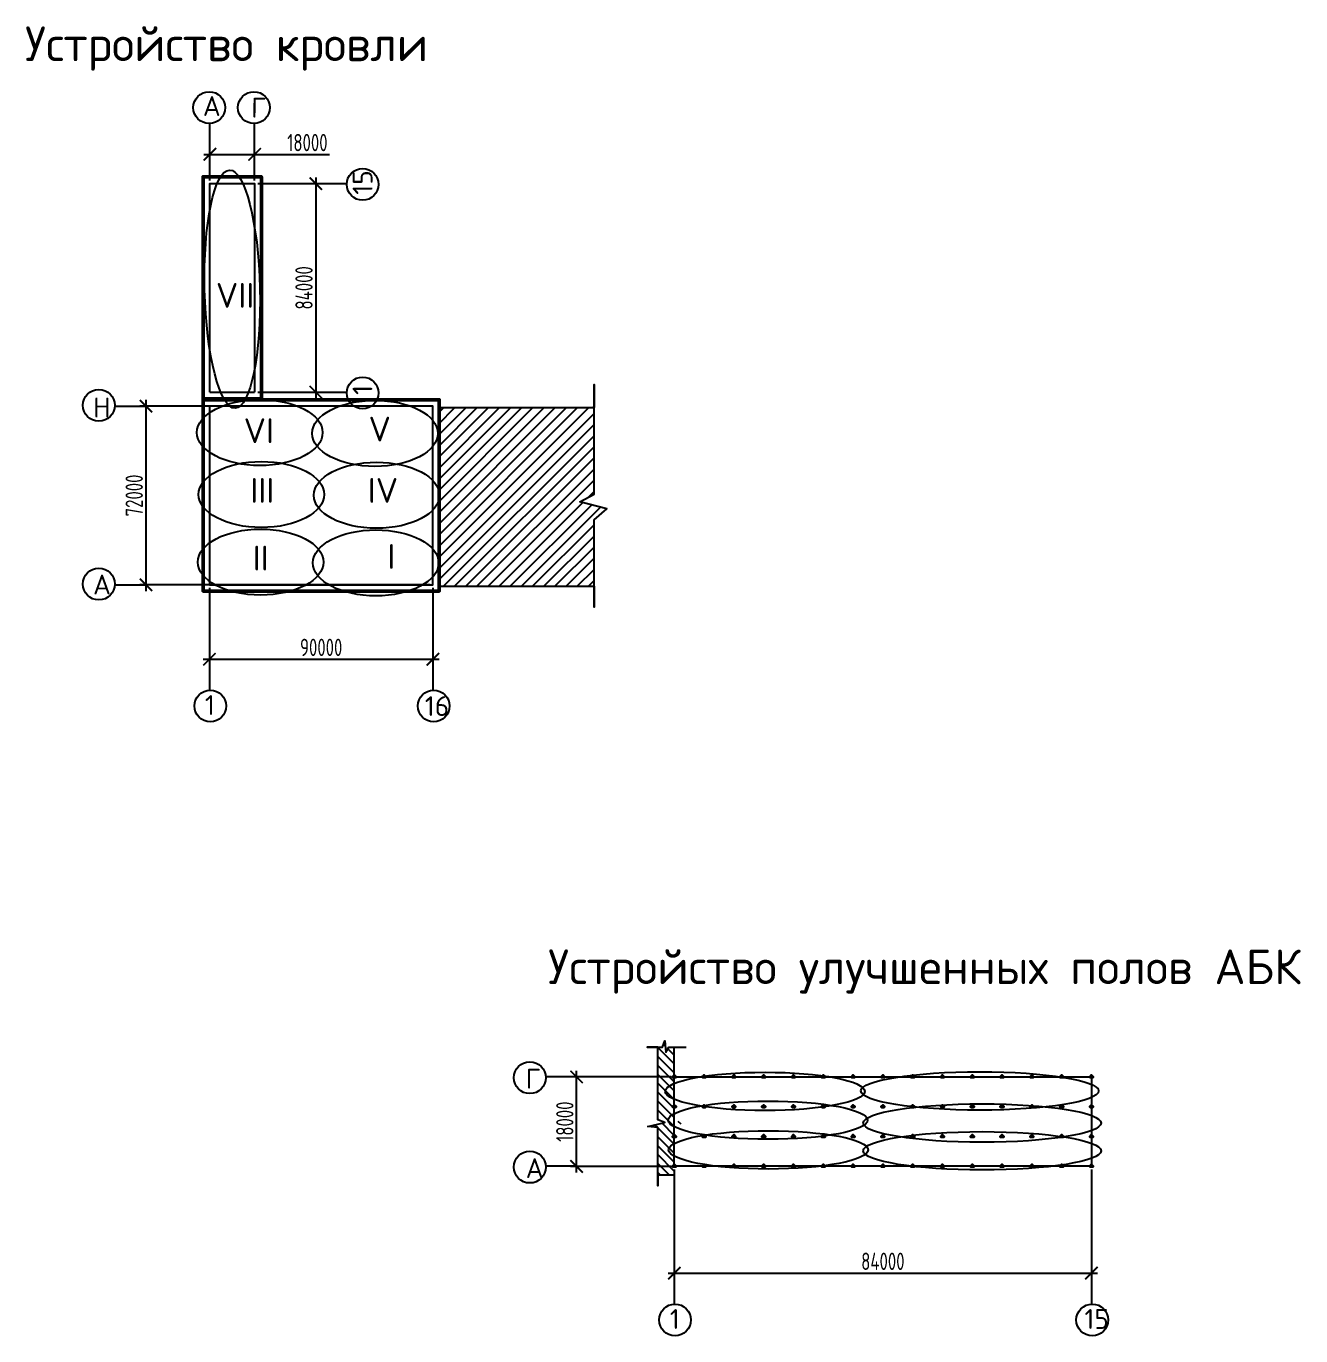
# Paper-space layout 'кал.план' of a CAD drawing. Header units: millimetres. Extents: x 0 to 2359, y 0 to 678.
# Drawn here: x 2102.3 to 2359, y 13.1 to 276.8 of the extents above; entities that cross this region are included whole.
import ezdxf

# ---------------------------------------------------------------- set-up
doc = ezdxf.new("R2010")
doc.units = ezdxf.units.MM
doc.header["$LTSCALE"] = 0.5
doc.layers.add('размеры', color=7, linetype='Continuous')
doc.layers.add('тонкие', color=7, linetype='Continuous')
doc.layers.add('ТОЛСТЫЕ', color=1, linetype='Continuous', lineweight=50)
doc.layers.add('ТОНКИЕе', color=7, linetype='Continuous', lineweight=25)
doc.styles.add('Наклонный', font='isocpeur.ttf', dxfattribs={"width": 0.7, "height": 3.5})
doc.styles.add('Наклонный 5', font='isocpeur.ttf', dxfattribs={"height": 7})
doc.dimstyles.new('СТРОИТЕЛЬНЫЙ', dxfattribs={"dimtxt": 3.5, "dimasz": 2.5, "dimexe": 1.25, "dimexo": 0.625, "dimtad": 1, "dimdec": 0, "dimlfac": 500, "dimdsep": 46, "dimtxsty": 'Наклонный', "dimblk1": 'ARCHTICK', "dimblk2": 'ARCHTICK', "dimsah": 1, "dimcen": 0, "dimdle": 1.25, "dimadec": 0, "dimazin": 0, "dimtfac": 0.75, "dimtdec": 0, "dimtmove": 0, "dimatfit": 3, "dimldrblk": 'ARCHTICK', "dimfxl": 1, "dimtolj": 1, "dimtzin": 0, "dimarcsym": 0})

# ---------------------------------------------------------------- blocks, each defined once
blk = doc.blocks.new('_ArchTick')
at = {"color": 0, "linetype": 'ByBlock', "const_width": 0.15}
blk.add_lwpolyline([(-0.5, -0.5), (0.5, 0.5)], dxfattribs=at)
blk = doc.blocks.new('*D828')
at = {"layer": 'Defpoints', "color": 0, "transparency": 16777216}
for p in [(2232.81, 47.22), (2316.81, 47.22), (2316.81, 25.71)]:
    blk.add_point(p, dxfattribs=at)
at = {"layer": 'размеры', "color": 0, "lineweight": -2, "transparency": 16777216}
for p, q in [((2232.81, 46.6), (2232.81, 24.46)), ((2316.81, 46.6), (2316.81, 24.46)), ((2231.56, 25.71), (2318.06, 25.71))]:
    blk.add_line(p, q, dxfattribs=at)
at = {"layer": 'размеры', "color": 0, "lineweight": -2, "transparency": 16777216, "xscale": 2.5, "yscale": 2.5, "zscale": 2.5, "rotation": 180}
blk.add_blockref('_ArchTick', (2232.81, 25.71), dxfattribs=at)
at = {"layer": 'размеры', "color": 0, "lineweight": -2, "transparency": 16777216, "xscale": 2.5, "yscale": 2.5, "zscale": 2.5}
blk.add_blockref('_ArchTick', (2316.81, 25.71), dxfattribs=at)
at = {"layer": 'размеры', "color": 0, "transparency": 16777216, "insert": (2274.81, 28.09), "char_height": 3.5, "attachment_point": 5, "style": 'Наклонный'}
blk.add_mtext('\\A1;84000', dxfattribs=at)
blk = doc.blocks.new('*D829')
at = {"layer": 'Defpoints', "color": 0, "transparency": 16777216}
for p in [(2213.14, 65.22), (2232.81, 65.22), (2232.81, 47.22)]:
    blk.add_point(p, dxfattribs=at)
at = {"layer": 'размеры', "color": 0, "lineweight": -2, "transparency": 16777216}
for p, q in [((2213.14, 45.97), (2213.14, 66.47)), ((2232.19, 65.22), (2211.89, 65.22)), ((2232.19, 47.22), (2211.89, 47.22))]:
    blk.add_line(p, q, dxfattribs=at)
at = {"layer": 'размеры', "color": 0, "lineweight": -2, "transparency": 16777216, "xscale": 2.5, "yscale": 2.5, "zscale": 2.5}
for p, rotation in [((2213.14, 65.22), 90), ((2213.14, 47.22), 270)]:
    blk.add_blockref('_ArchTick', p, dxfattribs=dict(at, rotation=rotation))
at = {"layer": 'размеры', "color": 0, "transparency": 16777216, "insert": (2210.76, 56.22), "char_height": 3.5, "attachment_point": 5, "rotation": 90, "style": 'Наклонный'}
blk.add_mtext('\\A1;18000', dxfattribs=at)
blk = doc.blocks.new('*D830')
at = {"layer": 'Defpoints', "color": 0, "transparency": 16777216}
for p in [(2139.2, 164.32), (2184.2, 164.32), (2184.2, 149.35)]:
    blk.add_point(p, dxfattribs=at)
at = {"layer": 'размеры', "color": 0, "lineweight": -2, "transparency": 16777216}
for p, q in [((2139.2, 163.7), (2139.2, 148.1)), ((2184.2, 163.7), (2184.2, 148.1)), ((2137.95, 149.35), (2185.45, 149.35))]:
    blk.add_line(p, q, dxfattribs=at)
at = {"layer": 'размеры', "color": 0, "lineweight": -2, "transparency": 16777216, "xscale": 2.5, "yscale": 2.5, "zscale": 2.5, "rotation": 180}
blk.add_blockref('_ArchTick', (2139.2, 149.35), dxfattribs=at)
at = {"layer": 'размеры', "color": 0, "lineweight": -2, "transparency": 16777216, "xscale": 2.5, "yscale": 2.5, "zscale": 2.5}
blk.add_blockref('_ArchTick', (2184.2, 149.35), dxfattribs=at)
at = {"layer": 'размеры', "color": 0, "transparency": 16777216, "insert": (2161.7, 151.73), "char_height": 3.5, "attachment_point": 5, "style": 'Наклонный'}
blk.add_mtext('\\A1;90000', dxfattribs=at)
blk = doc.blocks.new('*D800')
at = {"layer": 'Defpoints', "color": 0, "transparency": 16777216}
for p in [(2148.3, 245.13), (2148.3, 203.13), (2160.62, 203.13)]:
    blk.add_point(p, dxfattribs=at)
at = {"layer": 'размеры', "color": 0, "lineweight": -2, "transparency": 16777216}
for p, q in [((2160.62, 246.38), (2160.62, 201.88)), ((2148.93, 245.13), (2161.87, 245.13)), ((2148.93, 203.13), (2161.87, 203.13))]:
    blk.add_line(p, q, dxfattribs=at)
at = {"layer": 'размеры', "color": 0, "lineweight": -2, "transparency": 16777216, "xscale": 2.5, "yscale": 2.5, "zscale": 2.5}
for p, rotation in [((2160.62, 245.13), 90), ((2160.62, 203.13), 270)]:
    blk.add_blockref('_ArchTick', p, dxfattribs=dict(at, rotation=rotation))
at = {"layer": 'размеры', "color": 0, "transparency": 16777216, "insert": (2158.24, 224.13), "char_height": 3.5, "attachment_point": 5, "rotation": 90, "style": 'Наклонный'}
blk.add_mtext('\\A1;84000', dxfattribs=at)
blk = doc.blocks.new('*D801')
at = {"layer": 'Defpoints', "color": 0, "transparency": 16777216}
for p in [(2148.3, 251.02), (2139.3, 245.13), (2148.3, 245.13)]:
    blk.add_point(p, dxfattribs=at)
at = {"layer": 'размеры', "color": 0, "lineweight": -2, "transparency": 16777216}
for p, q in [((2138.05, 251.02), (2148.3, 251.02)), ((2139.3, 245.75), (2139.3, 252.27)), ((2148.3, 245.75), (2148.3, 252.27)), ((2148.3, 251.02), (2163.35, 251.02))]:
    blk.add_line(p, q, dxfattribs=at)
at = {"layer": 'размеры', "color": 0, "lineweight": -2, "transparency": 16777216, "xscale": 2.5, "yscale": 2.5, "zscale": 2.5, "rotation": 180}
blk.add_blockref('_ArchTick', (2139.3, 251.02), dxfattribs=at)
at = {"layer": 'размеры', "color": 0, "lineweight": -2, "transparency": 16777216, "xscale": 2.5, "yscale": 2.5, "zscale": 2.5}
blk.add_blockref('_ArchTick', (2148.3, 251.02), dxfattribs=at)
at = {"layer": 'размеры', "color": 0, "transparency": 16777216, "insert": (2158.93, 253.39), "char_height": 3.5, "attachment_point": 5, "style": 'Наклонный'}
blk.add_mtext('\\A1;18000', dxfattribs=at)
blk = doc.blocks.new('*D802')
at = {"layer": 'Defpoints', "color": 0, "transparency": 16777216}
for p in [(2126.43, 200.32), (2184.24, 200.32), (2184.24, 164.32)]:
    blk.add_point(p, dxfattribs=at)
at = {"layer": 'размеры', "color": 0, "lineweight": -2, "transparency": 16777216}
for p, q in [((2126.43, 163.07), (2126.43, 201.57)), ((2183.62, 200.32), (2125.18, 200.32)), ((2183.62, 164.32), (2125.18, 164.32))]:
    blk.add_line(p, q, dxfattribs=at)
at = {"layer": 'размеры', "color": 0, "lineweight": -2, "transparency": 16777216, "xscale": 2.5, "yscale": 2.5, "zscale": 2.5}
for p, rotation in [((2126.43, 200.32), 90), ((2126.43, 164.32), 270)]:
    blk.add_blockref('_ArchTick', p, dxfattribs=dict(at, rotation=rotation))
at = {"layer": 'размеры', "color": 0, "transparency": 16777216, "insert": (2124.05, 182.32), "char_height": 3.5, "attachment_point": 5, "rotation": 90, "style": 'Наклонный'}
blk.add_mtext('\\A1;72000', dxfattribs=at)

psp = doc.layouts.new('кал.план')

# ---------------------------------------------------------------- hatches: boundary and pattern name
at = {"layer": 'тонкие', "transparency": 33554687}
h = psp.add_hatch(dxfattribs=at)
h.set_pattern_fill('ANSI31', scale=0.5)
h.set_pattern_definition([(45, (1796.0092, -390.1573), (-1.122532, 1.122532), [])])
h.paths.add_polyline_path([(2216.6422, 200.0376), (2216.4044, 200.0376), (2185.2993, 200.0376), (2185.2993, 164.0376), (2216.6422, 164.0376), (2216.6422, 177.396), (2219.199, 179.6497), (2213.7929, 181.046), (2216.6422, 182.5953)])
h = psp.add_hatch(dxfattribs=at)
h.set_pattern_fill('ANSI31', scale=0.4, angle=90)
h.set_pattern_definition([(135, (1583.2756, -15.422), (-0.8980256, -0.8980256), [])])
h.paths.add_polyline_path([(2232.8131, 71.229), (2231.6998, 71.229), (2231.1074, 70.1798), (2230.91, 72.481), (2230.4493, 71.229), (2229.5078, 71.229), (2229.5078, 56.5931), (2230.9022, 56.038), (2227.4699, 55.2217), (2229.5078, 55.011), (2229.5078, 45.4648), (2232.8131, 45.4648), (2232.8131, 47.9293), (2232.8131, 55.7047), (2234.2039, 55.7047), (2234.2039, 56.281), (2232.8131, 56.281), (2232.8131, 66.214)])

# ---------------------------------------------------------------- linework, layer by layer
at = {"layer": 'ТОЛСТЫЕ', "color": 0}
for points in [[(2137.9324, 203.1263), (2137.9324, 203.1263), (2137.9324, 245.1263), (2137.9324, 246.4963), (2148.3024, 246.4963), (2149.6724, 246.4963), (2149.6724, 203.1263), (2149.6724, 201.7563), (2137.9324, 201.7563), (2137.9324, 203.1263)], [(2137.9324, 164.3234), (2137.9324, 164.3234), (2137.9324, 200.3234), (2137.9324, 201.5934), (2184.2024, 201.5934), (2185.4724, 201.5934), (2185.4724, 164.3234), (2185.4724, 163.0534), (2137.9324, 163.0534), (2137.9324, 164.3234)], [(2232.8131, 65.2215), (2233.0631, 65.2215), (2232.5631, 65.2215), (2232.8131, 65.2215), (2232.8131, 65.4715), (2232.8131, 64.9715)], [(2232.8131, 65.2215), (2233.0631, 65.2215), (2232.5631, 65.2215), (2232.8131, 65.2215), (2232.8131, 65.4715), (2232.8131, 64.9715)], [(2238.8131, 65.2215), (2239.0631, 65.2215), (2238.5631, 65.2215), (2238.8131, 65.2215), (2238.8131, 65.4715), (2238.8131, 64.9715)], [(2244.8131, 65.2215), (2245.0631, 65.2215), (2244.5631, 65.2215), (2244.8131, 65.2215), (2244.8131, 65.4715), (2244.8131, 64.9715)], [(2250.8131, 65.2215), (2251.0631, 65.2215), (2250.5631, 65.2215), (2250.8131, 65.2215), (2250.8131, 65.4715), (2250.8131, 64.9715)], [(2256.8131, 65.2215), (2257.0631, 65.2215), (2256.5631, 65.2215), (2256.8131, 65.2215), (2256.8131, 65.4715), (2256.8131, 64.9715)], [(2262.8131, 65.2215), (2263.0631, 65.2215), (2262.5631, 65.2215), (2262.8131, 65.2215), (2262.8131, 65.4715), (2262.8131, 64.9715)], [(2268.8131, 65.2215), (2269.0631, 65.2215), (2268.5631, 65.2215), (2268.8131, 65.2215), (2268.8131, 65.4715), (2268.8131, 64.9715)], [(2274.8131, 65.2215), (2275.0631, 65.2215), (2274.5631, 65.2215), (2274.8131, 65.2215), (2274.8131, 65.4715), (2274.8131, 64.9715)], [(2280.8131, 65.2215), (2281.0631, 65.2215), (2280.5631, 65.2215), (2280.8131, 65.2215), (2280.8131, 65.4715), (2280.8131, 64.9715)], [(2286.8131, 65.2215), (2287.0631, 65.2215), (2286.5631, 65.2215), (2286.8131, 65.2215), (2286.8131, 65.4715), (2286.8131, 64.9715)], [(2292.8131, 65.2215), (2293.0631, 65.2215), (2292.5631, 65.2215), (2292.8131, 65.2215), (2292.8131, 65.4715), (2292.8131, 64.9715)], [(2298.8131, 65.2215), (2299.0631, 65.2215), (2298.5631, 65.2215), (2298.8131, 65.2215), (2298.8131, 65.4715), (2298.8131, 64.9715)], [(2304.8131, 65.2215), (2305.0631, 65.2215), (2304.5631, 65.2215), (2304.8131, 65.2215), (2304.8131, 65.4715), (2304.8131, 64.9715)], [(2310.8131, 65.2215), (2311.0631, 65.2215), (2310.5631, 65.2215), (2310.8131, 65.2215), (2310.8131, 65.4715), (2310.8131, 64.9715)], [(2316.8131, 65.2215), (2317.0631, 65.2215), (2316.5631, 65.2215), (2316.8131, 65.2215), (2316.8131, 65.4715), (2316.8131, 64.9715)], [(2232.8131, 59.2215), (2233.0631, 59.2215), (2232.5631, 59.2215), (2232.8131, 59.2215), (2232.8131, 59.4715), (2232.8131, 58.9715)], [(2232.8131, 59.2215), (2233.0631, 59.2215), (2232.5631, 59.2215), (2232.8131, 59.2215), (2232.8131, 59.4715), (2232.8131, 58.9715)], [(2238.8131, 59.2215), (2239.0631, 59.2215), (2238.5631, 59.2215), (2238.8131, 59.2215), (2238.8131, 59.4715), (2238.8131, 58.9715)], [(2244.8131, 59.2215), (2245.0631, 59.2215), (2244.5631, 59.2215), (2244.8131, 59.2215), (2244.8131, 59.4715), (2244.8131, 58.9715)], [(2250.8131, 59.2215), (2251.0631, 59.2215), (2250.5631, 59.2215), (2250.8131, 59.2215), (2250.8131, 59.4715), (2250.8131, 58.9715)], [(2256.8131, 59.2215), (2257.0631, 59.2215), (2256.5631, 59.2215), (2256.8131, 59.2215), (2256.8131, 59.4715), (2256.8131, 58.9715)], [(2262.8131, 59.2215), (2263.0631, 59.2215), (2262.5631, 59.2215), (2262.8131, 59.2215), (2262.8131, 59.4715), (2262.8131, 58.9715)], [(2268.8131, 59.2215), (2269.0631, 59.2215), (2268.5631, 59.2215), (2268.8131, 59.2215), (2268.8131, 59.4715), (2268.8131, 58.9715)], [(2274.8131, 59.2215), (2275.0631, 59.2215), (2274.5631, 59.2215), (2274.8131, 59.2215), (2274.8131, 59.4715), (2274.8131, 58.9715)], [(2280.8131, 59.2215), (2281.0631, 59.2215), (2280.5631, 59.2215), (2280.8131, 59.2215), (2280.8131, 59.4715), (2280.8131, 58.9715)], [(2286.8131, 59.2215), (2287.0631, 59.2215), (2286.5631, 59.2215), (2286.8131, 59.2215), (2286.8131, 59.4715), (2286.8131, 58.9715)], [(2292.8131, 59.2215), (2293.0631, 59.2215), (2292.5631, 59.2215), (2292.8131, 59.2215), (2292.8131, 59.4715), (2292.8131, 58.9715)], [(2298.8131, 59.2215), (2299.0631, 59.2215), (2298.5631, 59.2215), (2298.8131, 59.2215), (2298.8131, 59.4715), (2298.8131, 58.9715)], [(2304.8131, 59.2215), (2305.0631, 59.2215), (2304.5631, 59.2215), (2304.8131, 59.2215), (2304.8131, 59.4715), (2304.8131, 58.9715)], [(2310.8131, 59.2215), (2311.0631, 59.2215), (2310.5631, 59.2215), (2310.8131, 59.2215), (2310.8131, 59.4715), (2310.8131, 58.9715)], [(2316.8131, 59.2215), (2317.0631, 59.2215), (2316.5631, 59.2215), (2316.8131, 59.2215), (2316.8131, 59.4715), (2316.8131, 58.9715)], [(2232.8131, 53.2215), (2233.0631, 53.2215), (2232.5631, 53.2215), (2232.8131, 53.2215), (2232.8131, 53.4715), (2232.8131, 52.9715)], [(2232.8131, 53.2215), (2233.0631, 53.2215), (2232.5631, 53.2215), (2232.8131, 53.2215), (2232.8131, 53.4715), (2232.8131, 52.9715)], [(2238.8131, 53.2215), (2239.0631, 53.2215), (2238.5631, 53.2215), (2238.8131, 53.2215), (2238.8131, 53.4715), (2238.8131, 52.9715)], [(2244.8131, 53.2215), (2245.0631, 53.2215), (2244.5631, 53.2215), (2244.8131, 53.2215), (2244.8131, 53.4715), (2244.8131, 52.9715)], [(2250.8131, 53.2215), (2251.0631, 53.2215), (2250.5631, 53.2215), (2250.8131, 53.2215), (2250.8131, 53.4715), (2250.8131, 52.9715)], [(2256.8131, 53.2215), (2257.0631, 53.2215), (2256.5631, 53.2215), (2256.8131, 53.2215), (2256.8131, 53.4715), (2256.8131, 52.9715)], [(2262.8131, 53.2215), (2263.0631, 53.2215), (2262.5631, 53.2215), (2262.8131, 53.2215), (2262.8131, 53.4715), (2262.8131, 52.9715)], [(2268.8131, 53.2215), (2269.0631, 53.2215), (2268.5631, 53.2215), (2268.8131, 53.2215), (2268.8131, 53.4715), (2268.8131, 52.9715)], [(2274.8131, 53.2215), (2275.0631, 53.2215), (2274.5631, 53.2215), (2274.8131, 53.2215), (2274.8131, 53.4715), (2274.8131, 52.9715)], [(2280.8131, 53.2215), (2281.0631, 53.2215), (2280.5631, 53.2215), (2280.8131, 53.2215), (2280.8131, 53.4715), (2280.8131, 52.9715)], [(2286.8131, 53.2215), (2287.0631, 53.2215), (2286.5631, 53.2215), (2286.8131, 53.2215), (2286.8131, 53.4715), (2286.8131, 52.9715)], [(2292.8131, 53.2215), (2293.0631, 53.2215), (2292.5631, 53.2215), (2292.8131, 53.2215), (2292.8131, 53.4715), (2292.8131, 52.9715)], [(2298.8131, 53.2215), (2299.0631, 53.2215), (2298.5631, 53.2215), (2298.8131, 53.2215), (2298.8131, 53.4715), (2298.8131, 52.9715)], [(2304.8131, 53.2215), (2305.0631, 53.2215), (2304.5631, 53.2215), (2304.8131, 53.2215), (2304.8131, 53.4715), (2304.8131, 52.9715)], [(2310.8131, 53.2215), (2311.0631, 53.2215), (2310.5631, 53.2215), (2310.8131, 53.2215), (2310.8131, 53.4715), (2310.8131, 52.9715)], [(2316.8131, 53.2215), (2317.0631, 53.2215), (2316.5631, 53.2215), (2316.8131, 53.2215), (2316.8131, 53.4715), (2316.8131, 52.9715)], [(2232.8131, 47.2215), (2233.0631, 47.2215), (2232.5631, 47.2215), (2232.8131, 47.2215), (2232.8131, 47.4715), (2232.8131, 46.9715)], [(2238.8131, 47.2215), (2239.0631, 47.2215), (2238.5631, 47.2215), (2238.8131, 47.2215), (2238.8131, 47.4715), (2238.8131, 46.9715)], [(2244.8131, 47.2215), (2245.0631, 47.2215), (2244.5631, 47.2215), (2244.8131, 47.2215), (2244.8131, 47.4715), (2244.8131, 46.9715)], [(2250.8131, 47.2215), (2251.0631, 47.2215), (2250.5631, 47.2215), (2250.8131, 47.2215), (2250.8131, 47.4715), (2250.8131, 46.9715)], [(2256.8131, 47.2215), (2257.0631, 47.2215), (2256.5631, 47.2215), (2256.8131, 47.2215), (2256.8131, 47.4715), (2256.8131, 46.9715)], [(2262.8131, 47.2215), (2263.0631, 47.2215), (2262.5631, 47.2215), (2262.8131, 47.2215), (2262.8131, 47.4715), (2262.8131, 46.9715)], [(2268.8131, 47.2215), (2269.0631, 47.2215), (2268.5631, 47.2215), (2268.8131, 47.2215), (2268.8131, 47.4715), (2268.8131, 46.9715)], [(2274.8131, 47.2215), (2275.0631, 47.2215), (2274.5631, 47.2215), (2274.8131, 47.2215), (2274.8131, 47.4715), (2274.8131, 46.9715)], [(2280.8131, 47.2215), (2281.0631, 47.2215), (2280.5631, 47.2215), (2280.8131, 47.2215), (2280.8131, 47.4715), (2280.8131, 46.9715)], [(2286.8131, 47.2215), (2287.0631, 47.2215), (2286.5631, 47.2215), (2286.8131, 47.2215), (2286.8131, 47.4715), (2286.8131, 46.9715)], [(2292.8131, 47.2215), (2293.0631, 47.2215), (2292.5631, 47.2215), (2292.8131, 47.2215), (2292.8131, 47.4715), (2292.8131, 46.9715)], [(2298.8131, 47.2215), (2299.0631, 47.2215), (2298.5631, 47.2215), (2298.8131, 47.2215), (2298.8131, 47.4715), (2298.8131, 46.9715)], [(2304.8131, 47.2215), (2305.0631, 47.2215), (2304.5631, 47.2215), (2304.8131, 47.2215), (2304.8131, 47.4715), (2304.8131, 46.9715)], [(2310.8131, 47.2215), (2311.0631, 47.2215), (2310.5631, 47.2215), (2310.8131, 47.2215), (2310.8131, 47.4715), (2310.8131, 46.9715)], [(2316.8131, 47.2215), (2317.0631, 47.2215), (2316.5631, 47.2215), (2316.8131, 47.2215), (2316.8131, 47.4715), (2316.8131, 46.9715)]]:
    psp.add_lwpolyline(points, dxfattribs=at)
at = {"layer": 'ТОНКИЕе', "color": 0}
for points in [[(2139.3024, 251.0159), (2139.3024, 257.2407)], [(2148.3024, 251.0159), (2148.3024, 257.2407)], [(2139.3024, 203.1263), (2139.3024, 245.1263), (2148.3024, 245.1263), (2148.3024, 203.1263)], [(2160.6168, 245.1263), (2166.8416, 245.1263)], [(2139.3024, 203.1263), (2148.3024, 203.1263)], [(2160.6168, 203.1263), (2166.8416, 203.1263)], [(2185.2993, 164.0376), (2216.6422, 164.0376), (2216.6422, 159.8168), (2216.6422, 177.396), (2219.199, 179.6497), (2213.7929, 181.046), (2216.6422, 182.5953), (2216.6422, 204.6776), (2216.6422, 200.0376), (2216.4044, 200.0376)], [(2120.2043, 200.3234), (2126.429, 200.3234)], [(2139.2024, 164.3234), (2184.2024, 164.3234), (2184.2024, 200.3234), (2139.2024, 200.3234), (2139.2024, 164.3234)], [(2185.2993, 200.0376), (2216.4044, 200.0376)], [(2120.2043, 164.3234), (2126.429, 164.3234)], [(2139.2024, 149.3503), (2139.2024, 143.1256)], [(2184.2024, 149.3503), (2184.2024, 143.1256)], [(2229.5078, 71.229), (2227.323, 71.229), (2230.4493, 71.229), (2230.91, 72.481), (2231.1074, 70.1798), (2231.6998, 71.229), (2235.188, 71.229)], [(2229.5078, 45.4648), (2229.5078, 43.268), (2229.5078, 55.011), (2227.4699, 55.2217), (2230.9022, 56.038), (2229.5078, 56.5931), (2229.5078, 71.229)], [(2232.8131, 65.3465), (2232.8131, 71.229)], [(2213.1374, 65.2215), (2206.9127, 65.2215)], [(2232.8131, 65.2215), (2316.8131, 65.2215), (2316.8131, 47.2215), (2232.8131, 47.2215), (2232.8131, 65.2215)], [(2213.1374, 47.2215), (2206.9127, 47.2215)], [(2232.8131, 45.4648), (2229.5078, 45.4648)], [(2232.8131, 25.7121), (2232.8131, 19.4874)], [(2316.8131, 25.7121), (2316.8131, 19.4874)]]:
    psp.add_lwpolyline(points, dxfattribs=at)
for centre in [(2139.1466, 260.4369), (2148.1466, 260.4369), (2170.0378, 244.9706), (2170.0378, 202.9706), (2116.9252, 200.4792), (2116.9252, 164.4792), (2139.3581, 139.9294), (2184.3581, 139.9294), (2203.7165, 65.0657), (2203.7165, 47.0657), (2232.9688, 16.2912), (2316.9688, 16.2912)]:
    psp.add_circle(centre, 3.2, dxfattribs=at)
for centre, major_axis, ratio in [((2143.7945, 223.8689), (0.5573, -23.9881), 0.23216215), ((2149.3413, 194.9951), (12.6513, 0), 0.5252539), ((2172.5353, 194.8331), (12.6513, 0), 0.5252539), ((2149.6656, 182.5189), (12.6513, 0), 0.5252539), ((2172.8597, 182.3569), (12.6513, 0), 0.5252539), ((2149.5034, 168.9086), (12.6513, 0), 0.5252539), ((2172.6975, 168.7465), (12.6513, 0), 0.5252539), ((2251.077, 62.3043), (-20.08, 0), 0.1921406), ((2294.3211, 62.4006), (-23.9392, 0), 0.16116593), ((2251.656, 56.5185), (-20.08, 0), 0.1921406), ((2294.8036, 55.9399), (-23.9392, 0), 0.16116593), ((2251.7525, 50.5401), (-20.08, 0), 0.1921406), ((2294.8036, 50.3472), (-23.9392, 0), 0.16116593)]:
    psp.add_ellipse(centre, major_axis=major_axis, ratio=ratio, dxfattribs=at)

# ---------------------------------------------------------------- texts
at = {"layer": 'ТОНКИЕе', "color": 0, "attachment_point": 1, "style": 'Наклонный 5'}
for s, width, insert, char_height in [('{\\Q0;Устройство кровли}', 660.87029, (2102.0453, 276.7828), 7), ('{\\Q0;VII}', 12.735677, (2140.4976, 225.1214), 5), ('{\\Q0;Н}', 1.852732, (2115.7637, 202.0374), 4), ('{\\Q0;VI}', 12.735677, (2146.0865, 197.8624), 5), ('{\\Q0;V}', 12.735677, (2171.2368, 198.1908), 5), ('{\\Q0;III}', 12.735677, (2147.414, 185.8458), 5), ('{\\Q0;IV}', 12.735677, (2171.0849, 185.8458), 5), ('{\\Q0;II}', 12.735677, (2147.9072, 172.2163), 5), ('{\\Q0;I}', 12.735677, (2175.03, 172.5447), 5), ('{\\Q0;А}', 1.852732, (2115.7609, 166.4021), 4), ('{\\Q0;1}', 1.852732, (2138.2887, 142.1155), 4), ('{\\Q0;16}', 1.852732, (2182.5661, 141.9055), 4), ('{\\Q0;Устройство улучшенных полов АБК}', 660.87029, (2207.3831, 90.9085), 7), ('{\\Q0;Г}', 1.852732, (2202.8855, 66.8724), 4), ('{\\Q0;А}', 1.852732, (2202.8855, 48.8724), 4), ('{\\Q0;1}', 1.852732, (2231.8994, 18.4773), 4), ('{\\Q0;15}', 1.852732, (2315.3986, 18.4773), 4)]:
    psp.add_mtext_dynamic_manual_height_columns(s, width=width, gutter_width=35, heights=[0], dxfattribs=dict(at, insert=insert, char_height=char_height))
at = {"layer": 'ТОНКИЕе', "color": 0, "char_height": 4, "style": 'Наклонный 5'}
for s, width, insert, attachment_point, rotation in [('{\\Q0;А}', 1.852732, (2137.8933, 262.763), 1, 359.655208), ('{\\Q0;Г}', 1.852732, (2147.6074, 262.4225), 1, 359.655208), ('{\\Q0;15}', 4, (2172.0402, 242.903), 7, 90), ('{\\Q0;1}', 1.852732, (2172.0165, 202.5738), 7, 90)]:
    psp.add_mtext_dynamic_manual_height_columns(s, width=width, gutter_width=35, heights=[0], dxfattribs=dict(at, insert=insert, attachment_point=attachment_point, rotation=rotation))

# ---------------------------------------------------------------- dimensions: what is measured, and where the dimension line sits
at = {"layer": 'размеры', "color": 0}
dim = psp.add_linear_dim(base=(2148.3024, 251.0159), p1=(2139.3024, 245.1263), p2=(2148.3024, 245.1263), text='18000', dimstyle='СТРОИТЕЛЬНЫЙ', dxfattribs=at)
dim.commit()
dim.dimension.update_dxf_attribs({"geometry": '*D801', "text_midpoint": (2158.9274, 251.0159), "dimtype": 160})
for base, p1, p2, text, picture, middle in [((2160.6168, 203.1263), (2148.3024, 245.1263), (2148.3024, 203.1263), '84000', '*D800', (2158.2418, 224.1263)), ((2213.1374, 65.2215), (2232.8131, 47.2215), (2232.8131, 65.2215), '18000', '*D829', (2210.7624, 56.2215))]:
    dim = psp.add_linear_dim(base=base, p1=p1, p2=p2, angle=90, text=text, dimstyle='СТРОИТЕЛЬНЫЙ', dxfattribs=at)
    dim.commit()
    dim.dimension.update_dxf_attribs({"geometry": picture, "text_midpoint": middle})
dim = psp.add_linear_dim(base=(2126.429, 200.3234), p1=(2184.2427, 164.3234), p2=(2184.2427, 200.3234), angle=90, text='72000', dimstyle='СТРОИТЕЛЬНЫЙ', dxfattribs=at)
dim.commit()
dim.dimension.update_dxf_attribs({"geometry": '*D802', "text_midpoint": (2126.429, 182.3234), "dimtype": 160})
for base, p1, p2, text, picture, middle in [((2184.2024, 149.3503), (2139.2024, 164.3234), (2184.2024, 164.3234), '90000', '*D830', (2161.7024, 151.7253)), ((2316.8131, 25.7121), (2232.8131, 47.2215), (2316.8131, 47.2215), '84000', '*D828', (2274.8131, 28.0871))]:
    dim = psp.add_linear_dim(base=base, p1=p1, p2=p2, text=text, dimstyle='СТРОИТЕЛЬНЫЙ', dxfattribs=at)
    dim.commit()
    dim.dimension.update_dxf_attribs({"geometry": picture, "text_midpoint": middle})

doc.saveas('drawing.dxf')
